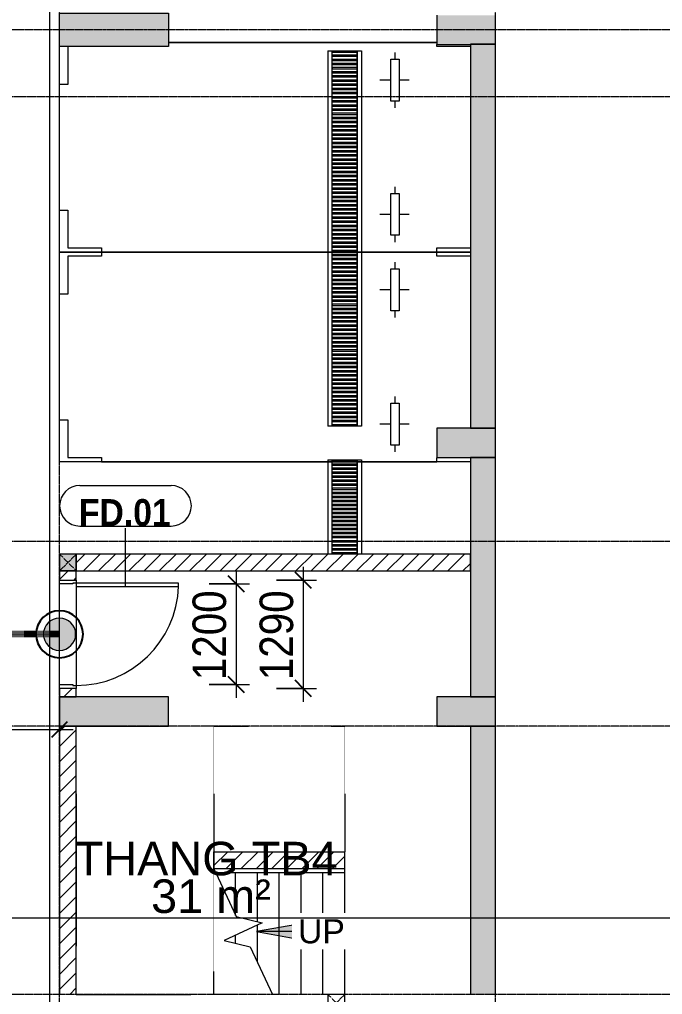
# Model space of a CAD drawing. Header units: millimetres. Extents: x 25998 to 252958, y -15958 to 83425.
# Drawn here: x 121575 to 129243, y 33837 to 45461 of the extents above; entities that cross this region are included whole.
import ezdxf

# ---------------------------------------------------------------- set-up
doc = ezdxf.new("R2010")
doc.units = ezdxf.units.MM
for name, pattern in [('1 NÉT CALL OUT', [6, 3, -3]), ('Dash', [6, 3, -3]), ('Dash Dot 3_16_', [7.9375, 4.7625, -1.5875, 0, -1.5875]), ('Grid Line', [22.225, 12.7, -3.175, 3.175, -3.175]), ('Overhead', [3.96875, 2.38125, -1.5875])]:
    doc.linetypes.add(name, pattern=pattern)
for name, color, linetype, lineweight in [('0-1', 7, 'Continuous', 5), ('A-ANNO-DIMS', 211, 'Continuous', 9), ('A-ANNO-DIMS-160', 211, 'Continuous', 9), ('A-ANNO-NOTE', 131, 'Continuous', 9), ('A-ANNO-NOTE-1', 131, 'Continuous', 25), ('A-AREA-IDEN', 2, 'Continuous', 9), ('A-DETL-2', 90, '1 NÉT CALL OUT', 100), ('A-DETL-GENF-2', 1, 'Continuous', 9), ('A-DOOR-1', 1, 'Continuous', 9), ('A-DOOR-FRAM-1', 1, 'Continuous', 9), ('A-DOOR-IDEN', 31, 'Continuous', 9), ('A-FLOR', 192, 'Continuous', 9), ('A-FLOR-1', 7, 'Continuous', 9), ('A-FLOR-HRAL', 11, 'Continuous', 9), ('A-WALL', 113, 'Continuous', 9), ('A-WALL-1', 113, 'Continuous', 18), ('A-WALL-PATT-1', 7, 'Continuous', 9), ('A-WALL-PATT-2', 111, 'Continuous', 9), ('C-PRKG', 70, 'Continuous', 9), ('G-ANNO-SYMB-1', 111, 'Dash Dot 3_16_', 18), ('L-SITE-WALL-1', 250, 'Continuous', 18), ('L-SITE-WALL-2', 7, 'Continuous', 9), ('M-EQPM', 50, 'Continuous', 9), ('S-COLS', 52, 'Continuous', 9), ('S-COLS-1', 52, 'Continuous', 5), ('S-COLS-2', 250, 'Continuous', 18), ('S-COLS-3', 7, 'Continuous', 9), ('S-COLS-4', 52, 'Dash', 9), ('S-COLS-5', 52, 'Continuous', 18), ('S-COLS-HDLN', 52, 'Dash', 9), ('S-GRID-1', 1, 'Grid Line', 9), ('S-STRS', 31, 'Continuous', 9), ('S-STRS-ANNO', 31, 'Continuous', 9), ('S-STRS-IDEN', 31, 'Continuous', 9), ('S-STRS-MBND', 31, 'Overhead', 9), ('S-STRS-MBND-1', 31, 'Continuous', 9)]:
    doc.layers.add(name, color=color, linetype=linetype, lineweight=lineweight)
doc.styles.add('Arial', font='arial_0.ttf', dxfattribs={"height": 288})
doc.styles.add('Arial_3', font='arial_0.ttf', dxfattribs={"height": 400})
doc.styles.add('Arial_B', font='arialbd_0.ttf', dxfattribs={"width": 0.9, "height": 320})
doc.styles.add('UTM Avo', font='UTM Avo.ttf', dxfattribs={"width": 0.9, "height": 400})
doc.dimstyles.new('1_Dim_chi_tiet_2_5', dxfattribs={"dimscale": 304.8, "dimtxt": 399.720379, "dimasz": 0.629921, "dimexe": 0.524934, "dimexo": 0.0625, "dimgap": 0.052493, "dimtad": 1, "dimdec": 0, "dimrnd": 5, "dimzin": 0, "dimdsep": 46, "dimtxsty": 'UTM Avo', "dimblk1": 'OBLIQUE', "dimblk2": 'OBLIQUE', "dimsah": 1, "dimcen": 0.09, "dimdle": 0.524934, "dimazin": 0, "dimtfac": 1, "dimtdec": 4, "dimtix": 1, "dimtmove": 0, "dimatfit": 3, "dimfxl": 1.049869, "dimfxlon": 1, "dimtvp": 1, "dimtolj": 1, "dimtzin": 0, "dimarcsym": 2})
pattern_1 = [(45, (0, 0), (-90.50967, 90.50967), [])]

# ---------------------------------------------------------------- blocks, each defined once
blk = doc.blocks.new('M_Concrete-Rectangular-Column2 - 400x1300-812637-TKCS_MB TẦNG HẦM')
at = {"layer": 'S-COLS'}
blk.add_hatch(color=256, dxfattribs=at).paths.add_polyline_path([(-178, 200), (-650, 200), (-650, -200), (650, -200), (650, 200)])
at = {"layer": 'S-COLS-2'}
for p, q in [((-650, 200), (650, 200)), ((-650, -200), (-650, 200)), ((650, 200), (650, -200)), ((650, -200), (-650, -200))]:
    blk.add_line(p, q, dxfattribs=at)
blk = doc.blocks.new('NCV_TKTC_KET CAU_rvt-1-TKCS_MB TẦNG HẦM')
at = {"layer": 'A-WALL-PATT-1'}
for points in [[(127045, 40587), (127253, 40587), (127253, 45166), (126953, 45166), (126953, 40587)], [(126953, 37387), (127253, 37387), (127253, 40237), (126953, 40237), (126953, 38432)], [(127253, 33837), (127253, 37037), (126953, 37037), (126953, 33837)]]:
    blk.add_hatch(color=256, dxfattribs=at).paths.add_polyline_path(points)
at = {"layer": 'S-COLS-1'}
h = blk.add_hatch(color=256, dxfattribs=at)
h.paths.add_polyline_path([(126953, 45166), (126952, 45166), (126600, 45166)])
h.paths.add_polyline_path([(126949, 45162), (126953, 45162), (126953, 45166), (127253, 45166), (127253, 45512), (126553, 45512), (126553, 45162), (126785, 45162)])
for points in [[(126552, 40237), (127252, 40237), (127252, 40587), (126552, 40587), (126552, 40549)], [(122053, 37037), (123353, 37037), (123353, 37387), (122053, 37387)], [(126553, 37037), (127253, 37037), (127253, 37387), (126553, 37387)]]:
    blk.add_hatch(color=256, dxfattribs=at).paths.add_polyline_path(points)
at = {"layer": 'A-FLOR-1'}
blk.add_line((127253, 40237), (127253, 40587), dxfattribs=at)
at = {"layer": 'L-SITE-WALL-1'}
for p, q in [((126953, 45162), (126953, 40587)), ((127253, 40587), (127253, 45166)), ((126953, 40237), (126953, 37387)), ((127253, 37387), (127253, 40237)), ((126953, 37037), (126953, 33837)), ((127253, 33837), (127253, 37037))]:
    blk.add_line(p, q, dxfattribs=at)
at = {"layer": 'L-SITE-WALL-2'}
for p, q in [((126953, 45166), (126953, 45162)), ((127253, 45166), (126953, 45166)), ((126953, 40587), (127253, 40587)), ((127253, 40237), (126953, 40237)), ((126953, 37387), (127253, 37387)), ((127253, 37037), (126953, 37037))]:
    blk.add_line(p, q, dxfattribs=at)
at = {"layer": 'S-COLS-2'}
for p, q in [((126553, 45512), (126553, 45162)), ((127253, 45166), (127253, 45512)), ((126553, 45162), (126953, 45162)), ((126953, 40587), (126552, 40587)), ((126552, 40587), (126552, 40237)), ((127252, 40237), (127252, 40587)), ((126552, 40237), (126953, 40237)), ((123353, 37387), (122053, 37387)), ((122053, 37387), (122053, 37037)), ((123353, 37037), (123353, 37387)), ((126953, 37387), (126553, 37387)), ((126553, 37387), (126553, 37037)), ((127253, 37037), (127253, 37387)), ((122053, 37037), (123353, 37037)), ((126553, 37037), (126953, 37037))]:
    blk.add_line(p, q, dxfattribs=at)
at = {"layer": 'S-COLS-3'}
for p, q in [((126953, 45162), (126953, 45166)), ((126953, 45166), (127253, 45166)), ((127252, 40587), (126953, 40587)), ((126953, 40237), (127252, 40237)), ((127253, 37387), (126953, 37387)), ((126953, 37037), (127253, 37037))]:
    blk.add_line(p, q, dxfattribs=at)
at = {"layer": 'S-COLS'}
blk.add_blockref('M_Concrete-Rectangular-Column2 - 400x1300-812637-TKCS_MB TẦNG HẦM', (122703, 45337), dxfattribs=at)
blk = doc.blocks.new('xe oto1 - xe oto-V11-TKCS_MB TẦNG HẦM')
at = {"layer": 'C-PRKG'}
for p, q in [((-2500, 0), (0, 0)), ((-2500, -4900), (-2500, 0)), ((-500, 0), (0, 0)), ((-500, -100), (-500, 0)), ((0, 0), (0, -500)), ((0, 0), (0, -4900)), ((-2500, 0), (-2000, 0)), ((-2500, -500), (-2500, 0)), ((-2450, -100), (-2450, -500)), ((-2000, -100), (-2450, -100)), ((-2000, 0), (-2000, -100)), ((-50, -100), (-500, -100)), ((-50, -500), (-50, -100)), ((-2450, -500), (-2500, -500)), ((-2500, -500), (-2500, -4500)), ((-2500, -4500), (-2500, -500)), ((0, -500), (-50, -500)), ((0, -500), (0, -4500)), ((0, -4500), (0, -500)), ((-2050, -3950), (-2050, -3820)), ((-2050, -3950), (-2050, -3820)), ((-450, -3950), (-450, -3820)), ((-450, -3950), (-450, -3820)), ((-2300, -3950), (-1800, -3950)), ((-2300, -4050), (-2300, -3950)), ((-1800, -3950), (-1800, -4050)), ((-700, -3950), (-200, -3950)), ((-700, -4050), (-700, -3950)), ((-200, -3950), (-200, -4050)), ((-2300, -4000), (-2380, -4000)), ((-2300, -4000), (-2380, -4000)), ((-1800, -4050), (-2300, -4050)), ((-2050, -4170), (-2050, -4050)), ((-2050, -4170), (-2050, -4050)), ((-1720, -4000), (-1800, -4000)), ((-1720, -4000), (-1800, -4000)), ((-700, -4000), (-780, -4000)), ((-700, -4000), (-780, -4000)), ((-200, -4050), (-700, -4050)), ((-450, -4170), (-450, -4050)), ((-450, -4170), (-450, -4050)), ((-120, -4000), (-200, -4000)), ((-120, -4000), (-200, -4000)), ((-2500, -4500), (-2451, -4500)), ((-2500, -4900), (-2500, -4500)), ((-50, -4500), (0, -4500)), ((-50, -4900), (-50, -4500)), ((0, -4500), (0, -4900))]:
    blk.add_line(p, q, dxfattribs=at)
blk = doc.blocks.new('xe oto1 - xe oto-V12-TKCS_MB TẦNG HẦM')
at = {"layer": 'C-PRKG'}
for p, q in [((-2500, 0), (-51, 0)), ((-2500, -4900), (-2500, 0)), ((-500, 0), (-51, 0)), ((-500, -100), (-500, 0)), ((-2500, 0), (-2000, 0)), ((-2500, -500), (-2500, 0)), ((-2450, -100), (-2450, -500)), ((-2000, -100), (-2450, -100)), ((-2000, 0), (-2000, -100)), ((-51, -100), (-500, -100)), ((-2450, -500), (-2500, -500)), ((-2500, -500), (-2500, -4500)), ((-2500, -4500), (-2500, -500)), ((0, -1300), (0, -4500)), ((0, -1300), (0, -4500)), ((0, -4500), (0, -1300)), ((-2050, -3950), (-2050, -3820)), ((-2050, -3950), (-2050, -3820)), ((-450, -3950), (-450, -3820)), ((-450, -3950), (-450, -3820)), ((-2300, -3950), (-1800, -3950)), ((-2300, -4050), (-2300, -3950)), ((-1800, -3950), (-1800, -4050)), ((-700, -3950), (-200, -3950)), ((-700, -4050), (-700, -3950)), ((-200, -3950), (-200, -4050)), ((-2300, -4000), (-2380, -4000)), ((-2300, -4000), (-2380, -4000)), ((-1800, -4050), (-2300, -4050)), ((-2050, -4170), (-2050, -4050)), ((-2050, -4170), (-2050, -4050)), ((-1720, -4000), (-1800, -4000)), ((-1720, -4000), (-1800, -4000)), ((-700, -4000), (-780, -4000)), ((-700, -4000), (-780, -4000)), ((-200, -4050), (-700, -4050)), ((-450, -4170), (-450, -4050)), ((-450, -4170), (-450, -4050)), ((-120, -4000), (-200, -4000)), ((-120, -4000), (-200, -4000)), ((-2500, -4500), (-2450, -4500)), ((-2500, -4900), (-2500, -4500)), ((-2450, -4500), (-2450, -4900)), ((-50, -4500), (-26, -4500)), ((-50, -4900), (-50, -4500))]:
    blk.add_line(p, q, dxfattribs=at)
blk = doc.blocks.new('Top Rail Type - Top Rail_Internal_-1529146-TKCS_MB TẦNG HẦM')
at = {"layer": 'A-FLOR-HRAL'}
for p, q in [((123893, 35337), (123916, 35287)), ((123967, 35337), (123893, 35337)), ((125453, 35337), (123967, 35337)), ((125453, 35287), (125453, 35337)), ((123967, 35287), (123916, 35287)), ((125453, 35287), (123967, 35287))]:
    blk.add_line(p, q, dxfattribs=at)
blk = doc.blocks.new('FD_01 - FD_01-1200x2200mm-1787918-TKCS_MB TẦNG HẦM')
at = {"layer": 'A-DETL-GENF-2'}
for p, q in [((610, -100), (570, -100)), ((570, -100), (570, -1320)), ((610, -1320), (610, -100)), ((570, -1320), (610, -1320))]:
    blk.add_line(p, q, dxfattribs=at)
blk.add_arc((610, -100), 1220, 180, 268.1211, dxfattribs=at)
at = {"layer": 'A-DOOR-FRAM-1'}
for p, q in [((-645, 100), (-600, 100)), ((-645, -100), (-645, 100)), ((-600, 100), (-600, -60)), ((600, 100), (645, 100)), ((600, -60), (600, 100)), ((645, 100), (645, -100)), ((-610, -100), (-645, -100)), ((-600, -60), (-610, -60)), ((-610, -60), (-610, -100)), ((610, -60), (600, -60)), ((610, -100), (610, -60)), ((645, -100), (610, -100))]:
    blk.add_line(p, q, dxfattribs=at)
blk = doc.blocks.new('G1_SOF - BO TRU - 200x200-3845341-TKCS_MB TẦNG HẦM')
at = {"layer": 'S-COLS-HDLN'}
for p, q in [((-100, 100), (100, -100)), ((100, 100), (-100, -100))]:
    blk.add_line(p, q, dxfattribs=at)
blk = doc.blocks.new('THOAT NUOC 300 - w300-4044647-TKCS_MB TẦNG HẦM')
at = {"layer": 'M-EQPM'}
for p, q in [((-2237.5, 150), (-2237.5, 200)), ((2237.5, 200), (-2237.5, 200)), ((-2237.5, -150), (-2237.5, 150)), ((-2217.5, 150), (-2237.5, 150)), ((-2237.5, 150), (2237.5, 150)), ((-2217.5, 150), (-2217.5, -150)), ((-2188, -150), (-2188, 150)), ((-2168, 150), (-2188, 150)), ((-2168, 150), (-2168, -150)), ((-2138.5, -150), (-2138.5, 150)), ((-2118.5, 150), (-2138.5, 150)), ((-2118.5, 150), (-2118.5, -150)), ((-2089, -150), (-2089, 150)), ((-2069, 150), (-2089, 150)), ((-2069, 150), (-2069, -150)), ((-2039.5, -150), (-2039.5, 150)), ((-2019.5, 150), (-2039.5, 150)), ((-2019.5, 150), (-2019.5, -150)), ((-1990, -150), (-1990, 150)), ((-1970, 150), (-1990, 150)), ((-1970, 150), (-1970, -150)), ((-1940.5, -150), (-1940.5, 150)), ((-1920.5, 150), (-1940.5, 150)), ((-1920.5, 150), (-1920.5, -150)), ((-1891, -150), (-1891, 150)), ((-1871, 150), (-1891, 150)), ((-1871, 150), (-1871, -150)), ((-1841.5, -150), (-1841.5, 150)), ((-1821.5, 150), (-1841.5, 150)), ((-1821.5, 150), (-1821.5, -150)), ((-1792, -150), (-1792, 150)), ((-1772, 150), (-1792, 150)), ((-1772, 150), (-1772, -150)), ((-1742.5, -150), (-1742.5, 150)), ((-1722.5, 150), (-1742.5, 150)), ((-1722.5, 150), (-1722.5, -150)), ((-1693, -150), (-1693, 150)), ((-1673, 150), (-1693, 150)), ((-1673, 150), (-1673, -150)), ((-1643.5, -150), (-1643.5, 150)), ((-1623.5, 150), (-1643.5, 150)), ((-1623.5, 150), (-1623.5, -150)), ((-1594, -150), (-1594, 150)), ((-1574, 150), (-1594, 150)), ((-1574, 150), (-1574, -150)), ((-1544.5, -150), (-1544.5, 150)), ((-1524.5, 150), (-1544.5, 150)), ((-1524.5, 150), (-1524.5, -150)), ((-1495, -150), (-1495, 150)), ((-1475, 150), (-1495, 150)), ((-1475, 150), (-1475, -150)), ((-1445.5, -150), (-1445.5, 150)), ((-1425.5, 150), (-1445.5, 150)), ((-1425.5, 150), (-1425.5, -150)), ((-1396, -150), (-1396, 150)), ((-1376, 150), (-1396, 150)), ((-1376, 150), (-1376, -150)), ((-1346.5, -150), (-1346.5, 150)), ((-1326.5, 150), (-1346.5, 150)), ((-1326.5, 150), (-1326.5, -150)), ((-1297, -150), (-1297, 150)), ((-1277, 150), (-1297, 150)), ((-1277, 150), (-1277, -150)), ((-1247.5, -150), (-1247.5, 150)), ((-1227.5, 150), (-1247.5, 150)), ((-1227.5, 150), (-1227.5, -150)), ((-1198, -150), (-1198, 150)), ((-1178, 150), (-1198, 150)), ((-1178, 150), (-1178, -150)), ((-1148.5, -150), (-1148.5, 150)), ((-1128.5, 150), (-1148.5, 150)), ((-1128.5, 150), (-1128.5, -150)), ((-1099, -150), (-1099, 150)), ((-1079, 150), (-1099, 150)), ((-1079, 150), (-1079, -150)), ((-1049.5, -150), (-1049.5, 150)), ((-1029.5, 150), (-1049.5, 150)), ((-1029.5, 150), (-1029.5, -150)), ((-1000, -150), (-1000, 150)), ((-980, 150), (-1000, 150)), ((-980, 150), (-980, -150)), ((-950.5, -150), (-950.5, 150)), ((-930.5, 150), (-950.5, 150)), ((-930.5, 150), (-930.5, -150)), ((-901, -150), (-901, 150)), ((-881, 150), (-901, 150)), ((-881, 150), (-881, -150)), ((-851.5, -150), (-851.5, 150)), ((-831.5, 150), (-851.5, 150)), ((-831.5, 150), (-831.5, -150)), ((-802, -150), (-802, 150)), ((-782, 150), (-802, 150)), ((-782, 150), (-782, -150)), ((-752.5, -150), (-752.5, 150)), ((-732.5, 150), (-752.5, 150)), ((-732.5, 150), (-732.5, -150)), ((-703, -150), (-703, 150)), ((-683, 150), (-703, 150)), ((-683, 150), (-683, -150)), ((-653.5, -150), (-653.5, 150)), ((-633.5, 150), (-653.5, 150)), ((-633.5, 150), (-633.5, -150)), ((-604, -150), (-604, 150)), ((-584, 150), (-604, 150)), ((-584, 150), (-584, -150)), ((-554.5, -150), (-554.5, 150)), ((-534.5, 150), (-554.5, 150)), ((-534.5, 150), (-534.5, -150)), ((-505, -150), (-505, 150)), ((-485, 150), (-505, 150)), ((-485, 150), (-485, -150)), ((-455.5, -150), (-455.5, 150)), ((-435.5, 150), (-455.5, 150)), ((-435.5, 150), (-435.5, -150)), ((-406, -150), (-406, 150)), ((-386, 150), (-406, 150)), ((-386, 150), (-386, -150)), ((-356.5, -150), (-356.5, 150)), ((-336.5, 150), (-356.5, 150)), ((-336.5, 150), (-336.5, -150)), ((-307, -150), (-307, 150)), ((-287, 150), (-307, 150)), ((-287, 150), (-287, -150)), ((-257.5, -150), (-257.5, 150)), ((-237.5, 150), (-257.5, 150)), ((-237.5, 150), (-237.5, -150)), ((-208, -150), (-208, 150)), ((-188, 150), (-208, 150)), ((-188, 150), (-188, -150)), ((-158.5, -150), (-158.5, 150)), ((-138.5, 150), (-158.5, 150)), ((-138.5, 150), (-138.5, -150)), ((-109, -150), (-109, 150)), ((-89, 150), (-109, 150)), ((-89, 150), (-89, -150)), ((-59.5, -150), (-59.5, 150)), ((-39.5, 150), (-59.5, 150)), ((-39.5, 150), (-39.5, -150)), ((-10, -150), (-10, 150)), ((10, 150), (-10, 150)), ((10, 150), (10, -150)), ((39.5, -150), (39.5, 150)), ((59.5, 150), (39.5, 150)), ((59.5, 150), (59.5, -150)), ((89, -150), (89, 150)), ((109, 150), (89, 150)), ((109, 150), (109, -150)), ((138.5, -150), (138.5, 150)), ((158.5, 150), (138.5, 150)), ((158.5, 150), (158.5, -150)), ((188, -150), (188, 150)), ((208, 150), (188, 150)), ((208, 150), (208, -150)), ((237.5, -150), (237.5, 150)), ((257.5, 150), (237.5, 150)), ((257.5, 150), (257.5, -150)), ((287, -150), (287, 150)), ((307, 150), (287, 150)), ((307, 150), (307, -150)), ((336.5, -150), (336.5, 150)), ((356.5, 150), (336.5, 150)), ((356.5, 150), (356.5, -150)), ((386, -150), (386, 150)), ((406, 150), (386, 150)), ((406, 150), (406, -150)), ((435.5, -150), (435.5, 150)), ((455.5, 150), (435.5, 150)), ((455.5, 150), (455.5, -150)), ((485, -150), (485, 150)), ((505, 150), (485, 150)), ((505, 150), (505, -150)), ((534.5, -150), (534.5, 150)), ((554.5, 150), (534.5, 150)), ((554.5, 150), (554.5, -150)), ((584, -150), (584, 150)), ((604, 150), (584, 150)), ((604, 150), (604, -150)), ((633.5, -150), (633.5, 150)), ((653.5, 150), (633.5, 150)), ((653.5, 150), (653.5, -150)), ((683, -150), (683, 150)), ((703, 150), (683, 150)), ((703, 150), (703, -150)), ((732.5, -150), (732.5, 150)), ((752.5, 150), (732.5, 150)), ((752.5, 150), (752.5, -150)), ((782, -150), (782, 150)), ((802, 150), (782, 150)), ((802, 150), (802, -150)), ((831.5, -150), (831.5, 150)), ((851.5, 150), (831.5, 150)), ((851.5, 150), (851.5, -150)), ((881, -150), (881, 150)), ((901, 150), (881, 150)), ((901, 150), (901, -150)), ((930.5, -150), (930.5, 150)), ((950.5, 150), (930.5, 150)), ((950.5, 150), (950.5, -150)), ((980, -150), (980, 150)), ((1000, 150), (980, 150)), ((1000, 150), (1000, -150)), ((1029.5, -150), (1029.5, 150)), ((1049.5, 150), (1029.5, 150)), ((1049.5, 150), (1049.5, -150)), ((1079, -150), (1079, 150)), ((1099, 150), (1079, 150)), ((1099, 150), (1099, -150)), ((1128.5, -150), (1128.5, 150)), ((1148.5, 150), (1128.5, 150)), ((1148.5, 150), (1148.5, -150)), ((1178, -150), (1178, 150)), ((1198, 150), (1178, 150)), ((1198, 150), (1198, -150)), ((1227.5, -150), (1227.5, 150)), ((1247.5, 150), (1227.5, 150)), ((1247.5, 150), (1247.5, -150)), ((1277, -150), (1277, 150)), ((1297, 150), (1277, 150)), ((1297, 150), (1297, -150)), ((1326.5, -150), (1326.5, 150)), ((1346.5, 150), (1326.5, 150)), ((1346.5, 150), (1346.5, -150)), ((1376, -150), (1376, 150)), ((1396, 150), (1376, 150)), ((1396, 150), (1396, -150)), ((1425.5, -150), (1425.5, 150)), ((1445.5, 150), (1425.5, 150)), ((1445.5, 150), (1445.5, -150)), ((1475, -150), (1475, 150)), ((1495, 150), (1475, 150)), ((1495, 150), (1495, -150)), ((1524.5, -150), (1524.5, 150)), ((1544.5, 150), (1524.5, 150)), ((1544.5, 150), (1544.5, -150)), ((1574, -150), (1574, 150)), ((1594, 150), (1574, 150)), ((1594, 150), (1594, -150)), ((1623.5, -150), (1623.5, 150)), ((1643.5, 150), (1623.5, 150)), ((1643.5, 150), (1643.5, -150)), ((1673, -150), (1673, 150)), ((1693, 150), (1673, 150)), ((1693, 150), (1693, -150)), ((1722.5, -150), (1722.5, 150)), ((1742.5, 150), (1722.5, 150)), ((1742.5, 150), (1742.5, -150)), ((1772, -150), (1772, 150)), ((1792, 150), (1772, 150)), ((1792, 150), (1792, -150)), ((1821.5, -150), (1821.5, 150)), ((1841.5, 150), (1821.5, 150)), ((1841.5, 150), (1841.5, -150)), ((1871, -150), (1871, 150)), ((1891, 150), (1871, 150)), ((1891, 150), (1891, -150)), ((1920.5, -150), (1920.5, 150)), ((1940.5, 150), (1920.5, 150)), ((1940.5, 150), (1940.5, -150)), ((1970, -150), (1970, 150)), ((1990, 150), (1970, 150)), ((1990, 150), (1990, -150)), ((2019.5, -150), (2019.5, 150)), ((2039.5, 150), (2019.5, 150)), ((2039.5, 150), (2039.5, -150)), ((2069, -150), (2069, 150)), ((2089, 150), (2069, 150)), ((2089, 150), (2089, -150)), ((2118.5, -150), (2118.5, 150)), ((2138.5, 150), (2118.5, 150)), ((2138.5, 150), (2138.5, -150)), ((2168, -150), (2168, 150)), ((2188, 150), (2168, 150)), ((2188, 150), (2188, -150)), ((2217.5, -150), (2217.5, 150)), ((2237.5, 150), (2217.5, 150)), ((2237.5, 200), (2237.5, 150)), ((2237.5, 150), (2237.5, -150)), ((-2237.5, -150), (-2217.5, -150)), ((-2237.5, -200), (-2237.5, -150)), ((-2237.5, -150), (2237.5, -150)), ((2237.5, -200), (-2237.5, -200)), ((-2188, -150), (-2168, -150)), ((-2138.5, -150), (-2118.5, -150)), ((-2089, -150), (-2069, -150)), ((-2039.5, -150), (-2019.5, -150)), ((-1990, -150), (-1970, -150)), ((-1940.5, -150), (-1920.5, -150)), ((-1891, -150), (-1871, -150)), ((-1841.5, -150), (-1821.5, -150)), ((-1792, -150), (-1772, -150)), ((-1742.5, -150), (-1722.5, -150)), ((-1693, -150), (-1673, -150)), ((-1643.5, -150), (-1623.5, -150)), ((-1594, -150), (-1574, -150)), ((-1544.5, -150), (-1524.5, -150)), ((-1495, -150), (-1475, -150)), ((-1445.5, -150), (-1425.5, -150)), ((-1396, -150), (-1376, -150)), ((-1346.5, -150), (-1326.5, -150)), ((-1297, -150), (-1277, -150)), ((-1247.5, -150), (-1227.5, -150)), ((-1198, -150), (-1178, -150)), ((-1148.5, -150), (-1128.5, -150)), ((-1099, -150), (-1079, -150)), ((-1049.5, -150), (-1029.5, -150)), ((-1000, -150), (-980, -150)), ((-950.5, -150), (-930.5, -150)), ((-901, -150), (-881, -150)), ((-851.5, -150), (-831.5, -150)), ((-802, -150), (-782, -150)), ((-752.5, -150), (-732.5, -150)), ((-703, -150), (-683, -150)), ((-653.5, -150), (-633.5, -150)), ((-604, -150), (-584, -150)), ((-554.5, -150), (-534.5, -150)), ((-505, -150), (-485, -150)), ((-455.5, -150), (-435.5, -150)), ((-406, -150), (-386, -150)), ((-356.5, -150), (-336.5, -150)), ((-307, -150), (-287, -150)), ((-257.5, -150), (-237.5, -150)), ((-208, -150), (-188, -150)), ((-158.5, -150), (-138.5, -150)), ((-109, -150), (-89, -150)), ((-59.5, -150), (-39.5, -150)), ((-10, -150), (10, -150)), ((39.5, -150), (59.5, -150)), ((89, -150), (109, -150)), ((138.5, -150), (158.5, -150)), ((188, -150), (208, -150)), ((237.5, -150), (257.5, -150)), ((287, -150), (307, -150)), ((336.5, -150), (356.5, -150)), ((386, -150), (406, -150)), ((435.5, -150), (455.5, -150)), ((485, -150), (505, -150)), ((534.5, -150), (554.5, -150)), ((584, -150), (604, -150)), ((633.5, -150), (653.5, -150)), ((683, -150), (703, -150)), ((732.5, -150), (752.5, -150)), ((782, -150), (802, -150)), ((831.5, -150), (851.5, -150)), ((881, -150), (901, -150)), ((930.5, -150), (950.5, -150)), ((980, -150), (1000, -150)), ((1029.5, -150), (1049.5, -150)), ((1079, -150), (1099, -150)), ((1128.5, -150), (1148.5, -150)), ((1178, -150), (1198, -150)), ((1227.5, -150), (1247.5, -150)), ((1277, -150), (1297, -150)), ((1326.5, -150), (1346.5, -150)), ((1376, -150), (1396, -150)), ((1425.5, -150), (1445.5, -150)), ((1475, -150), (1495, -150)), ((1524.5, -150), (1544.5, -150)), ((1574, -150), (1594, -150)), ((1623.5, -150), (1643.5, -150)), ((1673, -150), (1693, -150)), ((1722.5, -150), (1742.5, -150)), ((1772, -150), (1792, -150)), ((1821.5, -150), (1841.5, -150)), ((1871, -150), (1891, -150)), ((1920.5, -150), (1940.5, -150)), ((1970, -150), (1990, -150)), ((2019.5, -150), (2039.5, -150)), ((2069, -150), (2089, -150)), ((2118.5, -150), (2138.5, -150)), ((2168, -150), (2188, -150)), ((2217.5, -150), (2237.5, -150)), ((2237.5, -150), (2237.5, -200))]:
    blk.add_line(p, q, dxfattribs=at)
blk = doc.blocks.new('THOAT NUOC 300 - w300-4041924-TKCS_MB TẦNG HẦM')
at = {"layer": 'M-EQPM'}
for p, q in [((563, 200), (-562, 200)), ((-542, 150), (-562, 150)), ((-562, 150), (563, 150)), ((-542, 150), (-542, -150)), ((-514, -150), (-514, 150)), ((-494, 150), (-514, 150)), ((-494, 150), (-494, -150)), ((-466, -150), (-466, 150)), ((-446, 150), (-466, 150)), ((-446, 150), (-446, -150)), ((-418, -150), (-418, 150)), ((-398, 150), (-418, 150)), ((-398, 150), (-398, -150)), ((-370, -150), (-370, 150)), ((-350, 150), (-370, 150)), ((-350, 150), (-350, -150)), ((-322, -150), (-322, 150)), ((-302, 150), (-322, 150)), ((-302, 150), (-302, -150)), ((-274, -150), (-274, 150)), ((-254, 150), (-274, 150)), ((-254, 150), (-254, -150)), ((-226, -150), (-226, 150)), ((-206, 150), (-226, 150)), ((-206, 150), (-206, -150)), ((-178, -150), (-178, 150)), ((-158, 150), (-178, 150)), ((-158, 150), (-158, -150)), ((-130, -150), (-130, 150)), ((-110, 150), (-130, 150)), ((-110, 150), (-110, -150)), ((-82, -150), (-82, 150)), ((-62, 150), (-82, 150)), ((-62, 150), (-62, -150)), ((-34, -150), (-34, 150)), ((-14, 150), (-34, 150)), ((-14, 150), (-14, -150)), ((14, -150), (14, 150)), ((34, 150), (14, 150)), ((34, 150), (34, -150)), ((62, -150), (62, 150)), ((82, 150), (62, 150)), ((82, 150), (82, -150)), ((110, -150), (110, 150)), ((130, 150), (110, 150)), ((130, 150), (130, -150)), ((158, -150), (158, 150)), ((178, 150), (158, 150)), ((178, 150), (178, -150)), ((206, -150), (206, 150)), ((226, 150), (206, 150)), ((226, 150), (226, -150)), ((254, -150), (254, 150)), ((274, 150), (254, 150)), ((274, 150), (274, -150)), ((302, -150), (302, 150)), ((322, 150), (302, 150)), ((322, 150), (322, -150)), ((350, -150), (350, 150)), ((370, 150), (350, 150)), ((370, 150), (370, -150)), ((398, -150), (398, 150)), ((418, 150), (398, 150)), ((418, 150), (418, -150)), ((446, -150), (446, 150)), ((466, 150), (446, 150)), ((466, 150), (466, -150)), ((494, -150), (494, 150)), ((514, 150), (494, 150)), ((514, 150), (514, -150)), ((543, -150), (543, 150)), ((563, 150), (543, 150)), ((563, 200), (563, 150)), ((563, 150), (563, -150)), ((-562, -150), (-542, -150)), ((-562, -150), (563, -150)), ((563, -200), (-562, -200)), ((-514, -150), (-494, -150)), ((-466, -150), (-446, -150)), ((-418, -150), (-398, -150)), ((-370, -150), (-350, -150)), ((-322, -150), (-302, -150)), ((-274, -150), (-254, -150)), ((-226, -150), (-206, -150)), ((-178, -150), (-158, -150)), ((-130, -150), (-110, -150)), ((-82, -150), (-62, -150)), ((-34, -150), (-14, -150)), ((14, -150), (34, -150)), ((62, -150), (82, -150)), ((110, -150), (130, -150)), ((158, -150), (178, -150)), ((206, -150), (226, -150)), ((254, -150), (274, -150)), ((302, -150), (322, -150)), ((350, -150), (370, -150)), ((398, -150), (418, -150)), ((446, -150), (466, -150)), ((494, -150), (514, -150)), ((543, -150), (563, -150)), ((563, -150), (563, -200))]:
    blk.add_line(p, q, dxfattribs=at)
blk = doc.blocks.new('DIMBLOCK23-TKCS_MB TẦNG HẦM')
at = {"layer": 'A-ANNO-DIMS-160'}
for p, q in [((116453, 37315), (116453, 36835)), ((116453, 36995), (116453, 37315)), ((122053, 37315), (122053, 36835)), ((122053, 36995), (122053, 37315)), ((116293, 36995), (122213, 36995))]:
    blk.add_line(p, q, dxfattribs=at)
at = {"layer": 'A-ANNO-DIMS-160', "lineweight": 25}
for p, q in [((116453, 36995), (116549, 37091)), ((122053, 36995), (122149, 37091)), ((116453, 36995), (116357, 36899)), ((122053, 36995), (121957, 36899))]:
    blk.add_line(p, q, dxfattribs=at)
at = {"layer": 'A-ANNO-DIMS-160', "color": 0, "insert": (118705, 37514), "char_height": 400, "width": 1314.64, "attachment_point": 1, "line_spacing_factor": 1.110334, "style": 'UTM Avo'}
blk.add_mtext('5600', dxfattribs=at)
blk = doc.blocks.new('_Oblique')
at = {"color": 0, "linetype": 'ByBlock', "lineweight": -2}
blk.add_line((-0.5, -0.5), (0.5, 0.5), dxfattribs=at)
blk = doc.blocks.new('HDNDCT_GHI CHÚ CỬA CHỐNG CHÁY EI60 - HDNDCT_GHI CHÚ CỬA CHỐNG CHÁY EI60-2386829-TKCS_MB TẦNG HẦM')
at = {"layer": 'A-ANNO-NOTE'}
h = blk.add_hatch(color=256, dxfattribs=at)
edge = h.paths.add_edge_path()
edge.add_arc((0, 0), 1.2, 0, 180)
edge.add_arc((0, 0), 1.2, 180, 360)
for radius, start, end in [(1.2, 0, 180), (1.75, 180, 0), (1.2, 180, 360)]:
    blk.add_arc((0, 0), radius, start, end, dxfattribs=at)
at = {"layer": 'A-ANNO-NOTE-1'}
for start, end in [(0, 180), (180, 0)]:
    blk.add_arc((0, 0), 1.75, start, end, dxfattribs=at)
blk = doc.blocks.new('DIMBLOCK127-TKCS_MB TẦNG HẦM')
at = {"layer": 'A-ANNO-DIMS-160', "lineweight": 25}
for p, q in [((124958, 38777), (124862, 38873)), ((124958, 38777), (125054, 38681)), ((124958, 37487), (124862, 37583)), ((124958, 37487), (125054, 37391))]:
    blk.add_line(p, q, dxfattribs=at)
at = {"layer": 'A-ANNO-DIMS-160'}
for p, q in [((124958, 38937), (124958, 37327)), ((124638, 38777), (125118, 38777)), ((124958, 38777), (124638, 38777)), ((124638, 37487), (125118, 37487)), ((124958, 37487), (124638, 37487))]:
    blk.add_line(p, q, dxfattribs=at)
at = {"layer": 'A-ANNO-DIMS-160', "color": 0, "insert": (124438, 37584), "char_height": 400, "width": 1314.64, "attachment_point": 1, "rotation": 90, "line_spacing_factor": 1.110334, "style": 'UTM Avo'}
blk.add_mtext('1290', dxfattribs=at)
blk = doc.blocks.new('DIMBLOCK128-TKCS_MB TẦNG HẦM')
at = {"layer": 'A-ANNO-DIMS-160', "lineweight": 25}
for p, q in [((124158, 38732), (124062, 38828)), ((124158, 38732), (124254, 38636)), ((124158, 37532), (124062, 37628)), ((124158, 37532), (124254, 37436))]:
    blk.add_line(p, q, dxfattribs=at)
at = {"layer": 'A-ANNO-DIMS-160'}
for p, q in [((124158, 38892), (124158, 37372)), ((123838, 38732), (124318, 38732)), ((124158, 38732), (123838, 38732)), ((123838, 37532), (124318, 37532)), ((124158, 37532), (123838, 37532))]:
    blk.add_line(p, q, dxfattribs=at)
at = {"layer": 'A-ANNO-DIMS-160', "color": 0, "insert": (123638, 37584), "char_height": 400, "width": 1314.64, "attachment_point": 1, "rotation": 90, "line_spacing_factor": 1.110334, "style": 'UTM Avo'}
blk.add_mtext('1200', dxfattribs=at)
blk = doc.blocks.new('STN_Door Tag - STN_Door Tag-1788670-TKCS_MB TẦNG HẦM')
at = {"layer": 'A-DOOR-IDEN'}
for p, q in [((-3.37, 1.495), (3.431, 1.495)), ((-3.37, -1.524), (3.431, -1.524))]:
    blk.add_line(p, q, dxfattribs=at)
for centre, start, end in [((-3.37, -0.015), 90, 270), ((3.431, -0.015), 270, 90)]:
    blk.add_arc(centre, 1.509, start, end, dxfattribs=at)

msp = doc.modelspace()

# ---------------------------------------------------------------- hatches: boundary and pattern name
at = {"layer": 'A-WALL-PATT-2'}
h = msp.add_hatch(dxfattribs=at)
h.set_pattern_fill('FP_1', color=256, style=0, pattern_type=2)
h.set_pattern_definition(pattern_1)
h.paths.add_polyline_path([(122252.5, 38886.9), (126952.6, 38886.9), (126952.6, 39086.9), (122252.5, 39086.9)])
h = msp.add_hatch(dxfattribs=at)
h.set_pattern_fill('FP_1', color=256, style=0, pattern_type=2)
h.set_pattern_definition(pattern_1)
h.paths.add_polyline_path([(122052.5, 37384.2), (122052.6, 37384.3), (122052.6, 37386.9), (122252.5, 37386.9), (122252.4, 37486.9), (122052.5, 37486.9)])
h.paths.add_polyline_path([(122052.6, 38776.9), (122252.5, 38776.9), (122252.4, 38886.9), (122052.5, 38886.9), (122052.5, 38776.9)])
h = msp.add_hatch(dxfattribs=at)
h.set_pattern_fill('FP_1', color=256, style=0, pattern_type=2)
h.set_pattern_definition(pattern_1)
h.paths.add_polyline_path([(122252.4, 33836.9), (122252.4, 37036.9), (122052.4, 37036.9), (122052.5, 33836.9), (122209.1, 33836.9)])
h = msp.add_hatch(dxfattribs=at)
h.set_pattern_fill('FP_1', color=256, style=0, pattern_type=2)
h.set_pattern_definition(pattern_1)
h.paths.add_polyline_path([(123892.8, 35335.6), (125452.6, 35336.5), (125452.6, 35535.6), (123892.6, 35535.6), (123892.6, 35335.6)])
at = {"layer": 'S-COLS-1'}
msp.add_hatch(color=256, dxfattribs=at).paths.add_polyline_path([(122052.5, 38886.9), (122252.5, 38886.9), (122252.4, 39086.9), (122052.5, 39086.9)])
at = {"layer": 'S-STRS-ANNO'}
for points in [[(124882.3, 34502.3), (124882.3, 34671.6), (124402.3, 34586.9)], [(125441.2, 34507.8), (125485.8, 34514.2), (125519.9, 34543.7), (125532.6, 34586.9), (125519.9, 34630.2), (125485.8, 34659.7), (125441.2, 34666.1), (125400.2, 34647.4), (125375.8, 34609.5), (125375.8, 34564.4), (125400.2, 34526.5), (125433.2, 34511.4)]]:
    msp.add_hatch(color=256, dxfattribs=at).paths.add_polyline_path(points)
h = msp.add_hatch(color=256, dxfattribs=at)
edge = h.paths.add_edge_path()
edge.add_arc((125452.6, 34586.9), 80, 0, 360)

# ---------------------------------------------------------------- linework, layer by layer
at = {"layer": 'A-DETL-2'}
msp.add_line((122052.5, 38131.9), (119207.6, 38131.9), dxfattribs=at)
at = {"layer": 'A-DOOR-IDEN'}
msp.add_line((122838.6, 38710.9), (122838.6, 39395.8), dxfattribs=at)
at = {"layer": 'A-FLOR'}
for p, q in [((125302.6, 40613.6), (125302.6, 45088.6)), ((125302.6, 45088.6), (125602.6, 45088.6)), ((125602.6, 45088.6), (125602.6, 40613.6)), ((125602.6, 40613.6), (125302.6, 40613.6)), ((125302.6, 39086.9), (125302.6, 40211.9)), ((125302.6, 40211.9), (125602.6, 40211.9)), ((125602.6, 40211.9), (125602.6, 39086.9)), ((122052.5, 37531.9), (122052.5, 38731.9)), ((122252.4, 38741.9), (122252.4, 37521.9)), ((122052.5, 37036.9), (122052.5, 37384.2))]:
    msp.add_line(p, q, dxfattribs=at)
at = {"layer": 'A-WALL'}
for p, q in [((122252.5, 39086.9), (122252.5, 38886.9)), ((122252.5, 38886.9), (122052.5, 38886.9))]:
    msp.add_line(p, q, dxfattribs=at)
at = {"layer": 'A-WALL-1'}
for p, q in [((126952.6, 39086.9), (122252.5, 39086.9)), ((126952.6, 38886.9), (126952.6, 39086.9)), ((122052.5, 38886.9), (122052.5, 38776.9)), ((122252.5, 38886.9), (126952.6, 38886.9)), ((122252.5, 38776.9), (122252.5, 38886.9)), ((122052.5, 38776.9), (122252.5, 38776.9)), ((122252.5, 37486.9), (122052.5, 37486.9)), ((122052.5, 37486.9), (122052.5, 37384.2)), ((122252.5, 37384.2), (122252.5, 37486.9)), ((122052.5, 37384.2), (122252.5, 37384.2)), ((122252.4, 37036.9), (122052.4, 37036.9)), ((122052.4, 37036.9), (122052.4, 33836.9)), ((122252.4, 33836.9), (122252.4, 37036.9)), ((125452.6, 35535.6), (123892.6, 35535.6)), ((123892.6, 35535.6), (123892.6, 35335.6)), ((125452.6, 35336.5), (125452.6, 35535.6))]:
    msp.add_line(p, q, dxfattribs=at)
at = {"layer": 'G-ANNO-SYMB-1'}
msp.add_line((121932.6, 83043.8), (121932.6, 10257.4), dxfattribs=at)
at = {"layer": 'S-COLS'}
for p, q in [((122252.5, 38886.9), (122252.5, 39086.9)), ((122052.5, 38886.9), (122252.5, 38886.9)), ((125252.6, 33836.9), (125252.6, 33636.9))]:
    msp.add_line(p, q, dxfattribs=at)
at = {"layer": 'S-COLS-5'}
for p, q in [((122252.5, 39086.9), (122052.5, 39086.9)), ((122052.5, 39086.9), (122052.5, 38886.9)), ((125452.6, 33836.9), (125252.6, 33836.9)), ((125452.6, 33636.9), (125452.6, 33836.9))]:
    msp.add_line(p, q, dxfattribs=at)
at = {"layer": 'S-GRID-1'}
for p, q in [((122052.6, 16318.9), (122052.6, 77184.9)), ((127252.6, 16318.9), (127252.6, 77184.9)), ((126848.9, 45336.9), (33870.8, 45336.9)), ((130848.9, 45336.9), (126848.9, 45336.9)), ((128880.9, 44536.9), (31838.8, 44536.9)), ((132880.9, 44536.9), (128880.9, 44536.9)), ((128880.9, 39236.9), (31838.8, 39236.9)), ((132880.9, 39236.9), (128880.9, 39236.9)), ((128880.9, 37036.9), (31838.8, 37036.9)), ((132880.9, 37036.9), (128880.9, 37036.9)), ((126848.9, 33836.9), (33870.8, 33836.9)), ((130848.9, 33836.9), (126848.9, 33836.9))]:
    msp.add_line(p, q, dxfattribs=at)
at = {"layer": 'S-STRS'}
for p, q in [((124152.6, 34779.4), (124152.6, 35286.5)), ((124412.6, 34706.3), (124412.6, 35286.5)), ((124672.6, 33836.9), (124672.6, 35286.5)), ((124932.6, 33836.9), (124932.6, 35286.5)), ((125192.6, 33836.9), (125192.6, 35286.5)), ((125452.6, 33836.9), (125452.6, 35286.5)), ((124412.6, 34221.8), (124412.6, 34666.3)), ((124152.6, 34448), (124152.6, 34545.1))]:
    msp.add_line(p, q, dxfattribs=at)
at = {"layer": 'S-STRS-ANNO'}
for p, q in [((124882.3, 34671.6), (124402.3, 34586.9)), ((124882.3, 34502.3), (124882.3, 34671.6)), ((125400.2, 34647.4), (125375.8, 34609.5)), ((125441.2, 34666.1), (125400.2, 34647.4)), ((125485.8, 34659.7), (125441.2, 34666.1)), ((125519.9, 34630.2), (125485.8, 34659.7)), ((124412.6, 34586.9), (124402.3, 34586.9)), ((124402.3, 34586.9), (124882.3, 34502.3)), ((124672.6, 34586.9), (124412.6, 34586.9)), ((124932.6, 34586.9), (124672.6, 34586.9)), ((125192.6, 34586.9), (124932.6, 34586.9)), ((125452.6, 34586.9), (125192.6, 34586.9)), ((125375.8, 34609.5), (125375.8, 34564.4)), ((125375.8, 34564.4), (125400.2, 34526.5)), ((125400.2, 34526.5), (125433.2, 34511.4)), ((125485.8, 34514.2), (125519.9, 34543.7)), ((125532.6, 34586.9), (125519.9, 34630.2)), ((125519.9, 34543.7), (125532.6, 34586.9)), ((125433.2, 34511.4), (125441.2, 34507.8)), ((125441.2, 34507.8), (125485.8, 34514.2))]:
    msp.add_line(p, q, dxfattribs=at)
msp.add_circle((125452.6, 34586.9), 80, dxfattribs=at)
at = {"layer": 'S-STRS-MBND'}
for p, q in [((122252.4, 37036.9), (122252.4, 33836.9)), ((123892.6, 37036.9), (122252.4, 37036.9)), ((123892.6, 37036.9), (123892.6, 35536.9)), ((123892.6, 37036.9), (125452.6, 37036.9)), ((125452.6, 37036.9), (125452.6, 35536.9)), ((123892.6, 35336.9), (123892.6, 35536.9)), ((123892.6, 35536.9), (125452.6, 35536.9)), ((123892.6, 33836.9), (123892.6, 35336.9)), ((122252.4, 33836.9), (123892.6, 33836.9)), ((124094.8, 33836.9), (123892.6, 33836.9))]:
    msp.add_line(p, q, dxfattribs=at)
at = {"layer": 'S-STRS-MBND-1'}
for p, q in [((123916.1, 35286.5), (124157.8, 34768.2)), ((124157.8, 34768.2), (124468.9, 34692.6)), ((124468.9, 34692.6), (124015.7, 34481.3)), ((124015.7, 34481.3), (124326.8, 34405.7)), ((124326.8, 34405.7), (124592, 33836.9))]:
    msp.add_line(p, q, dxfattribs=at)

# ---------------------------------------------------------------- block references
at = {"layer": '0-1'}
msp.add_blockref('NCV_TKTC_KET CAU_rvt-1-TKCS_MB TẦNG HẦM', (0, 0), dxfattribs=at)
at = {"layer": 'A-ANNO-NOTE', "xscale": 160, "yscale": 160, "zscale": 160, "rotation": 180}
msp.add_blockref('HDNDCT_GHI CHÚ CỬA CHỐNG CHÁY EI60 - HDNDCT_GHI CHÚ CỬA CHỐNG CHÁY EI60-2386829-TKCS_MB TẦNG HẦM', (122052.6, 38131.9), dxfattribs=at)
at = {"layer": 'A-DOOR-1', "rotation": 90.00000000000007}
msp.add_blockref('FD_01 - FD_01-1200x2200mm-1787918-TKCS_MB TẦNG HẦM', (122152.5, 38131.9), dxfattribs=at)
at = {"layer": 'A-DOOR-IDEN', "xscale": 159.9999999999999, "yscale": 159.9999999999999, "zscale": 159.9999999999999}
msp.add_blockref('STN_Door Tag - STN_Door Tag-1788670-TKCS_MB TẦNG HẦM', (122833.7, 39666.1), dxfattribs=at)
at = {"layer": 'A-FLOR-HRAL'}
msp.add_blockref('Top Rail Type - Top Rail_Internal_-1529146-TKCS_MB TẦNG HẦM', (0, 0), dxfattribs=at)
at = {"layer": 'C-PRKG', "rotation": 89.99999999999955}
for name, p in [('xe oto1 - xe oto-V12-TKCS_MB TẦNG HẦM', (122052.6, 45187.7)), ('xe oto1 - xe oto-V11-TKCS_MB TẦNG HẦM', (122052.6, 42687.7))]:
    msp.add_blockref(name, p, dxfattribs=at)
at = {"layer": 'M-EQPM', "rotation": 89.99999999999993}
for name, p in [('THOAT NUOC 300 - w300-4044647-TKCS_MB TẦNG HẦM', (125452.6, 42851.1)), ('THOAT NUOC 300 - w300-4041924-TKCS_MB TẦNG HẦM', (125452.6, 39649.4))]:
    msp.add_blockref(name, p, dxfattribs=at)
at = {"layer": 'S-COLS-4'}
for p in [(122152.5, 38986.9), (125352.6, 33736.9)]:
    msp.add_blockref('G1_SOF - BO TRU - 200x200-3845341-TKCS_MB TẦNG HẦM', p, dxfattribs=at)

# ---------------------------------------------------------------- texts
at = {"layer": 'A-AREA-IDEN', "char_height": 400, "line_spacing_factor": 0.936439, "style": 'Arial_3'}
for s, insert, width, attachment_point in [('\\pt8,16,24,32,40,48,56,64,72,80,88,96,104,112,120,128,136,144,152,160,168,176,184,192,200,208,216,224,232,240,248,256;THANG TB4', (123800.3, 35251.9), 3153.6, 8), ('\\pt8,16,24,32,40,48,56,64,72,80,88,96,104,112,120,128,136,144,152,160,168,176,184,192,200,208,216,224,232,240,248,256;31 m²', (123857.5, 35006), 1449.6, 5)]:
    msp.add_mtext(s, dxfattribs=dict(at, insert=insert, width=width, attachment_point=attachment_point))
at = {"layer": 'A-DOOR-IDEN', "insert": (122830.5, 39580.8), "char_height": 320, "width": 1124.64, "attachment_point": 5, "line_spacing_factor": 0.936439, "style": 'Arial_B'}
msp.add_mtext('\\pt7.2,14.4,21.6,28.8,36,43.2,50.4,57.6,64.8,72,79.2,86.4,93.6,100.8,108,115.2,122.4,129.6,136.8,144,151.2,158.4,165.6,172.8,180,187.2,194.4,201.6,208.8,216,223.2,230.4;FD.01', dxfattribs=at)

# ---------------------------------------------------------------- dimensions: what is measured, and where the dimension line sits
at = {"layer": 'A-ANNO-DIMS'}
for base, p1, p2, override, picture, middle in [((124157.6, 37531.9), (123837.6, 38731.9), (123837.6, 37531.9), {"dimpost": '<>', "dimfxl": 1200}, 'DIMBLOCK128-TKCS_MB TẦNG HẦM', (123934.6, 38131.9)), ((124957.6, 37486.9), (124637.6, 38776.9), (124637.6, 37486.9), {"dimpost": '<>', "dimfxl": 1290}, 'DIMBLOCK127-TKCS_MB TẦNG HẦM', (124734.6, 38131.9))]:
    dim = msp.add_linear_dim(base=base, p1=p1, p2=p2, angle=90, dimstyle='1_Dim_chi_tiet_2_5', override=override, dxfattribs=at)
    dim.commit()
    dim.dimension.update_dxf_attribs({"geometry": picture, "text_midpoint": middle})
dim = msp.add_linear_dim(base=(122052.6, 36994.5), p1=(116452.6, 37314.5), p2=(122052.6, 37314.5), dimstyle='1_Dim_chi_tiet_2_5', override={"dimpost": '<>', "dimfxl": 5600}, dxfattribs=at)
dim.commit()
dim.dimension.update_dxf_attribs({"geometry": 'DIMBLOCK23-TKCS_MB TẦNG HẦM', "text_midpoint": (119252.6, 37217.5)})

# ---------------------------------------------------------------- next in the draw order: texts
at = {"layer": 'S-STRS-IDEN', "insert": (124896.5, 34734.8), "char_height": 288, "width": 667.231, "attachment_point": 1, "line_spacing_factor": 0.941778, "style": 'Arial', "bg_fill": 3, "box_fill_scale": 1.25, "bg_fill_color": 256, "bg_fill_true_color": 13158600, "bg_fill_transparency": 0}
msp.add_mtext('UP', dxfattribs=at)

# ---------------------------------------------------------------- next in the draw order: linework, layer by layer
at = {"layer": 'G-ANNO-SYMB-1'}
msp.add_line((26379.4, 34751.5), (134593.5, 34751.5), dxfattribs=at)

doc.saveas('drawing.dxf')
